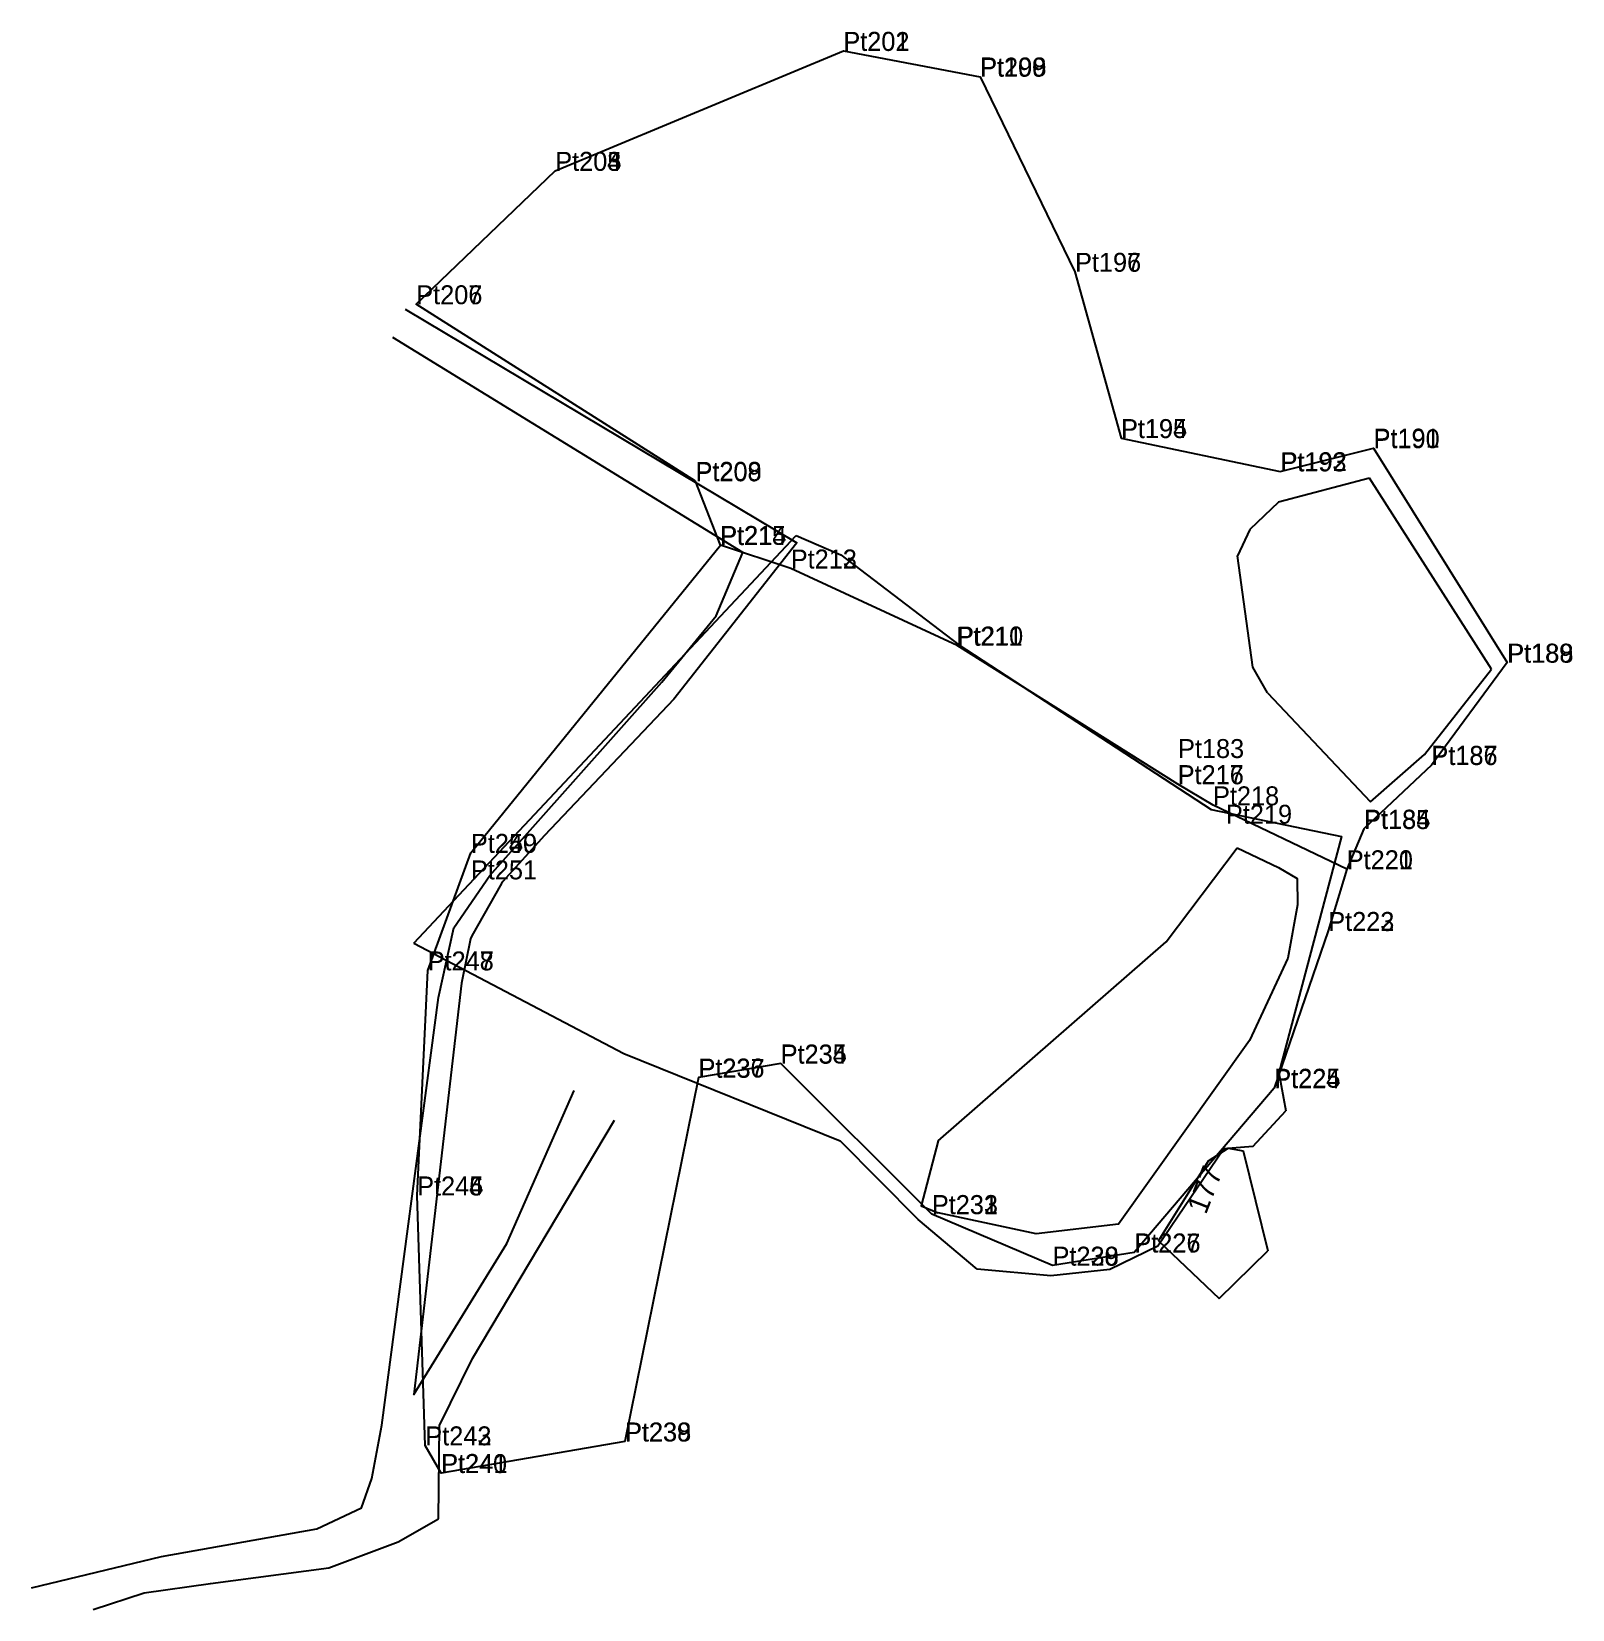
# Model space of a CAD drawing. Extents: x 551280 to 551427, y 1839578 to 1839728.
import ezdxf

# ---------------------------------------------------------------- set-up
doc = ezdxf.new("R2010")
doc.units = 0
for name, color, linetype in [('Level 10', 7, 'Continuous'), ('Level 12', 7, 'Continuous'), ('Level 13', 7, 'Continuous'), ('Level 23', 7, 'Continuous'), ('Level 29', 7, 'Continuous'), ('Level 33', 7, 'Continuous'), ('Level 7', 7, 'Continuous')]:
    doc.layers.add(name, color=color, linetype=linetype)

msp = doc.modelspace()

# ---------------------------------------------------------------- linework, layer by layer
at = {"layer": 'Level 10'}
for p, q in [((551345.998, 1839679.442), (551343.637, 1839685.51)), ((551322.261, 1839650.151), (551345.998, 1839679.442)), ((551352.7, 1839677.22), (551345.998, 1839679.442)), ((551318.144, 1839638.972), (551322.26, 1839650.15)), ((551317.143, 1839617.551), (551318.144, 1839638.972)), ((551395.76, 1839621.79), (551398.09, 1839612.27)), ((551317.918, 1839593.773), (551317.143, 1839617.551)), ((551387.71, 1839613.22), (551393.46, 1839607.75)), ((551393.46, 1839607.75), (551398.09, 1839612.27))]:
    msp.add_line(p, q, dxfattribs=at)
for points in [[(551343.64, 1839685.51), (551317.05, 1839702.36), (551330.287, 1839715.057), (551357.714, 1839726.459), (551370.712, 1839724.007), (551379.75, 1839705.453), (551384.14, 1839689.616), (551399.293, 1839686.447), (551408.168, 1839688.655), (551420.867, 1839668.265), (551413.676, 1839658.514), (551407.255, 1839652.425), (551405.611, 1839648.594), (551403.85, 1839642.72)], [(551405.611, 1839648.594), (551392.888, 1839654.682), (551389.53, 1839656.68), (551368.534, 1839669.888), (551352.7, 1839677.21)], [(551403.846, 1839642.719), (551398.708, 1839627.764), (551385.387, 1839612.124), (551377.608, 1839610.878), (551366.132, 1839615.772), (551351.738, 1839630.12), (551343.913, 1839628.777), (551336.91, 1839594.138), (551319.413, 1839591.143), (551317.918, 1839593.773)], [(551387.71, 1839613.22), (551392.45, 1839620.86), (551394.34, 1839622.05), (551395.76, 1839621.79)]]:
    msp.add_lwpolyline(points, dxfattribs=at)
at = {"layer": 'Level 23'}
for points in [[(551315.99, 1839701.89), (551353.29, 1839679.65), (551341.58, 1839664.79), (551329.26, 1839651.81), (551325.29, 1839647.43), (551325.17, 1839647.25), (551322.34, 1839642.25), (551322.23, 1839641.96), (551321.37, 1839637.76)], [(551315.54, 1839609.1), (551319.16, 1839636.38), (551320.63, 1839643.01), (551324.07, 1839648.01), (551340.43, 1839666.41), (551345.61, 1839672.71), (551348.13, 1839678.73), (551314.82, 1839699.19)], [(551321.37, 1839637.76), (551316.82, 1839598.6), (551325.68, 1839612.98), (551332.08, 1839627.53)], [(551319.18, 1839586.79), (551319.26, 1839595.65), (551322.41, 1839602.05), (551335.929, 1839624.719)], [(551280.44, 1839580.22), (551292.82, 1839583.19), (551307.6, 1839585.83), (551311.84, 1839587.84), (551312.83, 1839590.61), (551313.77, 1839595.71), (551315.54, 1839609.1)], [(551286.3, 1839578.16), (551291.17, 1839579.74), (551297.48, 1839580.64), (551308.72, 1839582.11), (551315.33, 1839584.58), (551319.18, 1839586.79)]]:
    msp.add_lwpolyline(points, dxfattribs=at)
at = {"layer": 'Level 29'}
for points in [[(551316.81, 1839641.55), (551353.22, 1839680.34)], [(551353.22, 1839680.34), (551357.47, 1839678.51), (551368.69, 1839669.94), (551392.71, 1839654.27), (551405.11, 1839651.7), (551399.14, 1839629.21), (551399.81, 1839625.6)], [(551316.81, 1839641.55), (551336.82, 1839631.07)], [(551336.82, 1839631.07), (551357.39, 1839622.76)], [(551396.67, 1839622.21), (551399.81, 1839625.6)], [(551364.82, 1839615.28), (551357.39, 1839622.76)], [(551396.67, 1839622.21), (551393.91, 1839622), (551387.64, 1839612.72)], [(551370.45, 1839610.54), (551364.82, 1839615.28)], [(551387.64, 1839612.72), (551383.08, 1839610.51), (551377.44, 1839609.9)], [(551377.44, 1839609.9), (551370.45, 1839610.54)]]:
    msp.add_lwpolyline(points, dxfattribs=at)
at = {"layer": 'Level 33'}
for p, q in [((551407.79, 1839685.8), (551399.13, 1839683.51)), ((551419.39, 1839667.63), (551407.79, 1839685.8)), ((551399.13, 1839683.51), (551396.4, 1839680.92)), ((551396.4, 1839680.92), (551395.21, 1839678.42)), ((551413.03, 1839659.51), (551419.39, 1839667.63)), ((551398.07, 1839665.37), (551407.86, 1839655)), ((551407.86, 1839655), (551413.03, 1839659.51))]:
    msp.add_line(p, q, dxfattribs=at)
for points in [[(551398.07, 1839665.37), (551396.69, 1839667.84), (551395.21, 1839678.42)], [(551366.72, 1839622.74), (551388.43, 1839641.68), (551395.17, 1839650.64)], [(551395.17, 1839650.64), (551399.11, 1839648.75), (551400.88, 1839647.73), (551400.93, 1839645.2), (551400.02, 1839640.13), (551396.35, 1839632.31), (551383.88, 1839614.83), (551376.04, 1839613.91), (551366.72, 1839615.9)], [(551366.72, 1839622.74), (551365.1, 1839616.58), (551366.72, 1839615.9)]]:
    msp.add_lwpolyline(points, dxfattribs=at)
at = {"layer": 'Level 7'}
for p, q in [((551357.697, 1839726.476), (551357.697, 1839726.476)), ((551357.714, 1839726.459), (551357.714, 1839726.459)), ((551370.712, 1839724.007), (551370.712, 1839724.007)), ((551370.715, 1839724.015), (551370.715, 1839724.015)), ((551370.742, 1839724.043), (551370.742, 1839724.043)), ((551330.284, 1839715.054), (551330.284, 1839715.054)), ((551330.285, 1839715.051), (551330.285, 1839715.051)), ((551330.287, 1839715.057), (551330.287, 1839715.057)), ((551379.75, 1839705.453), (551379.75, 1839705.453)), ((551379.758, 1839705.448), (551379.758, 1839705.448)), ((551317.05, 1839702.36), (551317.05, 1839702.36)), ((551317.062, 1839702.362), (551317.062, 1839702.362)), ((551384.122, 1839689.627), (551384.122, 1839689.627)), ((551384.14, 1839689.616), (551384.14, 1839689.616)), ((551408.168, 1839688.655), (551408.168, 1839688.655)), ((551408.173, 1839688.723), (551408.173, 1839688.723)), ((551399.293, 1839686.447), (551399.293, 1839686.447)), ((551399.331, 1839686.478), (551399.331, 1839686.478)), ((551343.632, 1839685.561), (551343.632, 1839685.561)), ((551343.637, 1839685.51), (551343.637, 1839685.51)), ((551345.96, 1839679.458), (551345.96, 1839679.458)), ((551345.998, 1839679.442), (551345.998, 1839679.442)), ((551352.703, 1839677.211), (551352.703, 1839677.211)), ((551352.704, 1839677.219), (551352.704, 1839677.219)), ((551368.463, 1839669.861), (551368.463, 1839669.861)), ((551368.534, 1839669.888), (551368.534, 1839669.888)), ((551420.867, 1839668.265), (551420.867, 1839668.265)), ((551420.912, 1839668.252), (551420.912, 1839668.252)), ((551413.666, 1839658.54), (551413.666, 1839658.54)), ((551413.676, 1839658.514), (551413.676, 1839658.514)), ((551389.524, 1839656.699), (551389.524, 1839656.699)), ((551389.528, 1839656.681), (551389.528, 1839656.681)), ((551389.564, 1839656.761), (551389.564, 1839656.761)), ((551392.888, 1839654.682), (551392.888, 1839654.682)), ((551392.908, 1839654.669), (551392.908, 1839654.669)), ((551407.255, 1839652.425), (551407.255, 1839652.425)), ((551407.283, 1839652.463), (551407.283, 1839652.463)), ((551322.256, 1839650.159), (551322.256, 1839650.159)), ((551322.256, 1839650.158), (551322.256, 1839650.158)), ((551322.261, 1839650.151), (551322.261, 1839650.151)), ((551405.611, 1839648.594), (551405.611, 1839648.594)), ((551405.622, 1839648.603), (551405.622, 1839648.603)), ((551403.846, 1839642.719), (551403.846, 1839642.719)), ((551403.855, 1839642.73), (551403.855, 1839642.73)), ((551318.144, 1839638.972), (551318.144, 1839638.972)), ((551318.146, 1839638.974), (551318.146, 1839638.974)), ((551351.738, 1839630.12), (551351.738, 1839630.12)), ((551351.742, 1839630.092), (551351.742, 1839630.092)), ((551343.913, 1839628.777), (551343.913, 1839628.777)), ((551343.926, 1839628.75), (551343.926, 1839628.75)), ((551398.708, 1839627.764), (551398.708, 1839627.764)), ((551398.731, 1839627.811), (551398.731, 1839627.811)), ((551317.141, 1839617.559), (551317.141, 1839617.559)), ((551317.141, 1839617.556), (551317.141, 1839617.556)), ((551317.143, 1839617.551), (551317.143, 1839617.551)), ((551366.132, 1839615.787), (551366.132, 1839615.787)), ((551366.132, 1839615.775), (551366.132, 1839615.775)), ((551366.132, 1839615.772), (551366.132, 1839615.772)), ((551385.387, 1839612.124), (551385.387, 1839612.124)), ((551385.413, 1839612.145), (551385.413, 1839612.145)), ((551377.608, 1839610.878), (551377.608, 1839610.878)), ((551377.615, 1839610.872), (551377.615, 1839610.872)), ((551377.617, 1839610.869), (551377.617, 1839610.869)), ((551317.918, 1839593.779), (551317.918, 1839593.779)), ((551317.918, 1839593.773), (551317.918, 1839593.773)), ((551336.91, 1839594.138), (551336.91, 1839594.138)), ((551336.936, 1839594.15), (551336.936, 1839594.15)), ((551319.413, 1839591.143), (551319.413, 1839591.143)), ((551319.439, 1839591.152), (551319.439, 1839591.152))]:
    msp.add_line(p, q, dxfattribs=at)

# ---------------------------------------------------------------- texts
at = {"layer": 'Level 12'}
for s, p in [('Pt201', (551357.7, 1839726.48)), ('Pt202', (551357.71, 1839726.46)), ('Pt199', (551370.71, 1839724.01)), ('Pt200', (551370.72, 1839724.02)), ('Pt198', (551370.74, 1839724.04)), ('Pt203', (551330.28, 1839715.05)), ('Pt204', (551330.28, 1839715.05)), ('Pt205', (551330.29, 1839715.06)), ('Pt197', (551379.75, 1839705.45)), ('Pt196', (551379.76, 1839705.45)), ('Pt207', (551317.05, 1839702.36)), ('Pt206', (551317.06, 1839702.36)), ('Pt195', (551384.12, 1839689.63)), ('Pt194', (551384.14, 1839689.62)), ('Pt191', (551408.17, 1839688.72)), ('Pt190', (551408.17, 1839688.66)), ('Pt193', (551399.29, 1839686.45)), ('Pt192', (551399.33, 1839686.48)), ('Pt208', (551343.63, 1839685.56)), ('Pt209', (551343.64, 1839685.51)), ('Pt215', (551345.96, 1839679.46)), ('Pt214', (551346, 1839679.44)), ('Pt213', (551352.7, 1839677.22)), ('Pt212', (551352.7, 1839677.21)), ('Pt211', (551368.46, 1839669.86)), ('Pt210', (551368.53, 1839669.89)), ('Pt189', (551420.87, 1839668.26)), ('Pt188', (551420.91, 1839668.25)), ('Pt183', (551389.56, 1839659.18)), ('Pt187', (551413.67, 1839658.54)), ('Pt186', (551413.68, 1839658.51)), ('Pt217', (551389.52, 1839656.7)), ('Pt216', (551389.53, 1839656.68)), ('Pt218', (551392.89, 1839654.68)), ('Pt219', (551394.12, 1839652.93)), ('Pt185', (551407.26, 1839652.42)), ('Pt184', (551407.28, 1839652.46)), ('Pt250', (551322.26, 1839650.16)), ('Pt249', (551322.26, 1839650.15)), ('Pt221', (551405.61, 1839648.59)), ('Pt220', (551405.62, 1839648.6)), ('Pt251', (551322.26, 1839647.63)), ('Pt223', (551403.85, 1839642.72)), ('Pt222', (551403.86, 1839642.73)), ('Pt248', (551318.14, 1839638.97)), ('Pt247', (551318.15, 1839638.97)), ('Pt236', (551343.91, 1839628.78)), ('Pt237', (551343.93, 1839628.75)), ('Pt235', (551351.74, 1839630.12)), ('Pt234', (551351.74, 1839630.09)), ('Pt224', (551398.71, 1839627.76)), ('Pt225', (551398.73, 1839627.81)), ('Pt245', (551317.14, 1839617.56)), ('Pt246', (551317.14, 1839617.56)), ('Pt244', (551317.14, 1839617.55)), ('Pt233', (551366.13, 1839615.79)), ('Pt232', (551366.13, 1839615.78)), ('Pt231', (551366.13, 1839615.77)), ('Pt227', (551385.39, 1839612.12)), ('Pt226', (551385.41, 1839612.14)), ('Pt230', (551377.61, 1839610.88)), ('Pt228', (551377.62, 1839610.87)), ('Pt229', (551377.62, 1839610.87)), ('Pt239', (551336.91, 1839594.14)), ('Pt238', (551336.94, 1839594.15)), ('Pt243', (551317.92, 1839593.78)), ('Pt242', (551317.92, 1839593.77)), ('Pt240', (551319.41, 1839591.14)), ('Pt241', (551319.44, 1839591.15))]:
    msp.add_text(s, height=1.8, dxfattribs=at).set_placement(p)
at = {"layer": 'Level 13'}
msp.add_text('177', height=2, rotation=68.66162, dxfattribs=at).set_placement((551392.21, 1839615.67))

doc.saveas('drawing.dxf')
